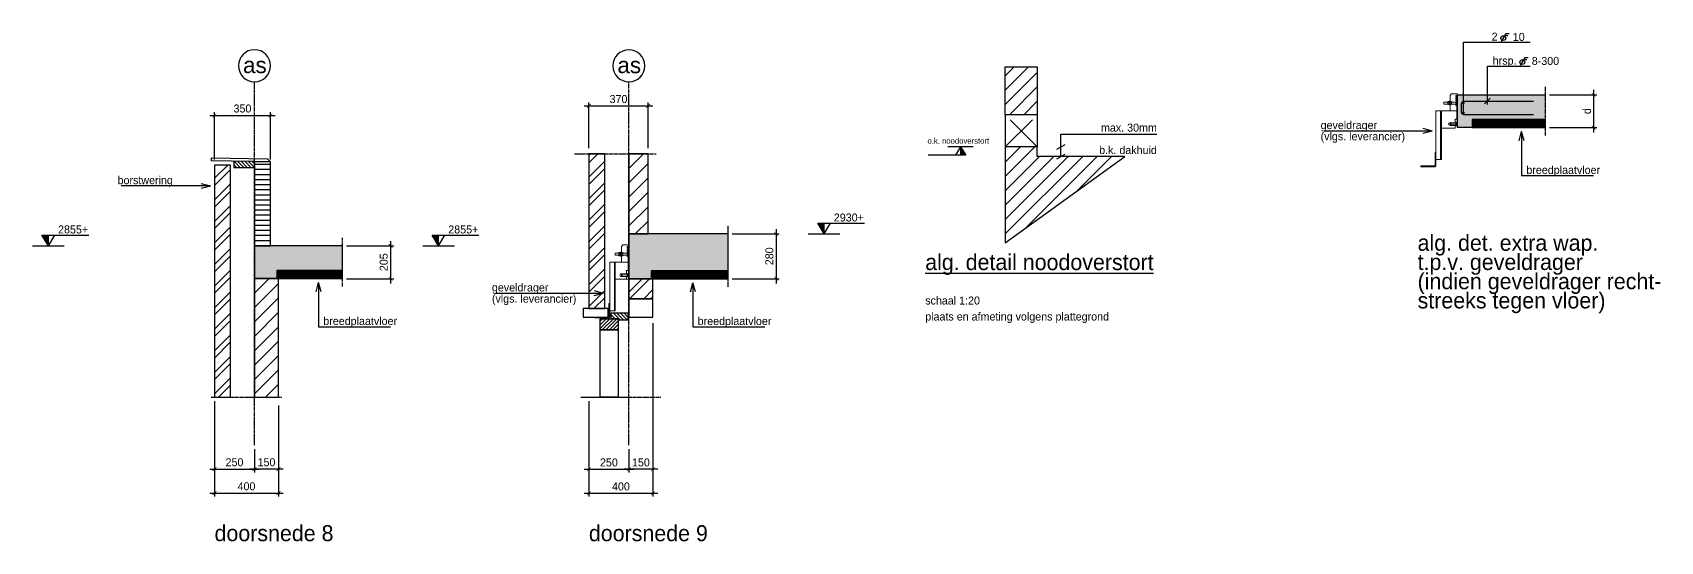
# Model space of a CAD drawing. Header units: millimetres. Extents: x -109306 to 269542, y -22401 to 197206.
# Drawn here: x -39335 to -29162, y 52159 to 55338 of the extents above; entities that cross this region are included whole.
import ezdxf
from ezdxf.enums import TextEntityAlignment as Align

# ---------------------------------------------------------------- set-up
doc = ezdxf.new("R2010")
doc.units = ezdxf.units.MM
doc.linetypes.add('CENTER', pattern=[36, 24, -3, 6, -3])
doc.linetypes.add('DASH', pattern=[15, 12, -3])
for name, color, linetype in [('10', 9, 'DASH'), ('13', 7, 'Continuous'), ('18', 1, 'Continuous'), ('25', 2, 'Continuous'), ('35', 3, 'Continuous'), ('BETON - 13', 7, 'Continuous'), ('BETON - 50', 4, 'Continuous'), ('DIMENSION', 1, 'Continuous'), ('HATCH', 9, 'Continuous'), ('HATCH-beton', 254, 'Continuous'), ('HATCH-details', 9, 'Continuous'), ('PAAL', 3, 'Continuous'), ('SETUP', 7, 'Continuous'), ('STAAL-13', 7, 'Continuous'), ('STAAL-25', 2, 'Continuous'), ('STRAMIEN', 11, 'CENTER'), ('T25', 2, 'Continuous'), ('T50', 4, 'Continuous'), ('WAPENING - 35', 3, 'Continuous'), ('WAPENING - 50', 4, 'Continuous'), ('WAPENING-aanwijs', 1, 'Continuous'), ('WAPENING-tekst', 2, 'Continuous')]:
    doc.layers.add(name, color=color, linetype=linetype)
doc.layers.add('HULPLIJNEN', color=220, linetype='Continuous', plot=False)
doc.styles.get("Standard").update_dxf_attribs({"font": ''})
doc.styles.add('STRAMIEN', font='arial.ttf')
doc.styles.get('Standard').set_extended_font_data('Century Gothic')
doc.dimstyles.new('1-20', dxfattribs={"dimscale": 20, "dimtxt": 2.5, "dimasz": 1.2, "dimexe": 1, "dimexo": 0, "dimgap": 0.8, "dimtad": 1, "dimdec": 0, "dimzin": 12, "dimdsep": 46, "dimtxsty": 'Standard', "dimblk1": 'ARCHTICK', "dimblk2": 'ARCHTICK', "dimsah": 1, "dimcen": 0.09, "dimdle": 1.5, "dimclrd": 256, "dimclre": 254, "dimclrt": 2, "dimadec": 0, "dimazin": 0, "dimtfac": 1, "dimtdec": 0, "dimtix": 1, "dimtofl": 0, "dimtmove": 2, "dimatfit": 3, "dimldrblk": 'ARCHTICK', "dimfxl": 1, "dimtolj": 1, "dimtzin": 0, "dimarcsym": 0})
pattern_1 = [(45, (-235.7203, -58.2177), (-2.245064, 2.245064), [])]
pattern_2 = [(45, (172690, 348494.125), (2, -3e-16), [])]

# ---------------------------------------------------------------- blocks, each defined once
blk = doc.blocks.new('_ARCHTICK')
at = {"color": 0, "linetype": 'ByBlock', "const_width": 0.15}
blk.add_lwpolyline([(-0.5, -0.5), (0.5, 0.5)], dxfattribs=at)
blk = doc.blocks.new('*D396')
at = {"layer": 'Defpoints', "color": 0, "transparency": 16777216}
for p in [(-37373, 54005), (-37373, 53800), (-37098, 53800)]:
    blk.add_point(p, dxfattribs=at)
at = {"layer": 'DIMENSION', "lineweight": -2, "transparency": 16777216}
blk.add_line((-37098, 54035), (-37098, 53770), dxfattribs=at)
at = {"layer": 'DIMENSION', "color": 254, "lineweight": -2, "transparency": 16777216}
for p, q in [((-37373, 54005), (-37078, 54005)), ((-37373, 53800), (-37078, 53800))]:
    blk.add_line(p, q, dxfattribs=at)
at = {"layer": 'DIMENSION', "lineweight": -2, "transparency": 16777216, "xscale": 23.99999999999998, "yscale": 23.99999999999998, "zscale": 23.99999999999998}
for p, rotation in [((-37098, 54005), 90), ((-37098, 53800), 270)]:
    blk.add_blockref('_ARCHTICK', p, dxfattribs=dict(at, rotation=rotation))
at = {"layer": 'DIMENSION', "color": 2, "transparency": 16777216, "insert": (-37140, 53903), "char_height": 50, "attachment_point": 5, "rotation": 90}
blk.add_mtext('\\A1;205', dxfattribs=at)
blk = doc.blocks.new('A$C680E42B6')
at = {"layer": '13'}
for p in [(145, 39), (145, -39)]:
    blk.add_line(p, (0, 0), dxfattribs=at)
blk = doc.blocks.new('A$C0DE41A36')
at = {"layer": 'DIMENSION', "xscale": -0.4, "yscale": 0.4, "zscale": 0.4, "rotation": 180}
blk.add_blockref('A$C680E42B6', (0, 0), dxfattribs=at)
blk = doc.blocks.new('STRAMIEN')
at = {"layer": '25'}
blk.add_circle((0, 6), 6, dxfattribs=at)
at = {"layer": 'T50', "style": 'STRAMIEN'}
blk.add_attdef('TAG01', text='', height=5, dxfattribs=at).set_placement((0, 6), align=Align.MIDDLE_CENTER)
blk = doc.blocks.new('*D397')
at = {"layer": 'Defpoints', "color": 0, "transparency": 16777216}
for p in [(-38198, 53035), (-37798, 53007), (-37798, 52460)]:
    blk.add_point(p, dxfattribs=at)
at = {"layer": 'DIMENSION', "color": 254, "lineweight": -2, "transparency": 16777216}
for p, q in [((-38198, 53035), (-38198, 52440)), ((-37798, 53007), (-37798, 52440))]:
    blk.add_line(p, q, dxfattribs=at)
at = {"layer": 'DIMENSION', "lineweight": -2, "transparency": 16777216}
blk.add_line((-38228, 52460), (-37768, 52460), dxfattribs=at)
at = {"layer": 'DIMENSION', "lineweight": -2, "transparency": 16777216, "xscale": 23.99999999999998, "yscale": 23.99999999999998, "zscale": 23.99999999999998, "rotation": 180}
blk.add_blockref('_ARCHTICK', (-38198, 52460), dxfattribs=at)
at = {"layer": 'DIMENSION', "lineweight": -2, "transparency": 16777216, "xscale": 23.99999999999998, "yscale": 23.99999999999998, "zscale": 23.99999999999998}
blk.add_blockref('_ARCHTICK', (-37798, 52460), dxfattribs=at)
at = {"layer": 'DIMENSION', "color": 2, "transparency": 16777216, "insert": (-37998, 52503), "char_height": 50, "attachment_point": 5}
blk.add_mtext('\\A1;400', dxfattribs=at)
blk = doc.blocks.new('*D398')
at = {"layer": 'Defpoints', "color": 0, "transparency": 16777216}
for p in [(-38198, 53035), (-37948, 52735), (-37948, 52610)]:
    blk.add_point(p, dxfattribs=at)
at = {"layer": 'DIMENSION', "color": 254, "lineweight": -2, "transparency": 16777216}
for p, q in [((-38198, 53035), (-38198, 52590)), ((-37948, 52735), (-37948, 52590))]:
    blk.add_line(p, q, dxfattribs=at)
at = {"layer": 'DIMENSION', "lineweight": -2, "transparency": 16777216}
blk.add_line((-38228, 52610), (-37918, 52610), dxfattribs=at)
at = {"layer": 'DIMENSION', "lineweight": -2, "transparency": 16777216, "xscale": 23.99999999999998, "yscale": 23.99999999999998, "zscale": 23.99999999999998, "rotation": 180}
blk.add_blockref('_ARCHTICK', (-38198, 52610), dxfattribs=at)
at = {"layer": 'DIMENSION', "lineweight": -2, "transparency": 16777216, "xscale": 23.99999999999998, "yscale": 23.99999999999998, "zscale": 23.99999999999998}
blk.add_blockref('_ARCHTICK', (-37948, 52610), dxfattribs=at)
at = {"layer": 'DIMENSION', "color": 2, "transparency": 16777216, "insert": (-38073, 52653), "char_height": 50, "attachment_point": 5}
blk.add_mtext('\\A1;250', dxfattribs=at)
blk = doc.blocks.new('*D399')
at = {"layer": 'Defpoints', "color": 0, "transparency": 16777216}
for p in [(-37798, 53007), (-37948, 52735), (-37948, 52610)]:
    blk.add_point(p, dxfattribs=at)
at = {"layer": 'DIMENSION', "color": 254, "lineweight": -2, "transparency": 16777216}
for p, q in [((-37798, 53007), (-37798, 52590)), ((-37948, 52735), (-37948, 52590))]:
    blk.add_line(p, q, dxfattribs=at)
at = {"layer": 'DIMENSION', "lineweight": -2, "transparency": 16777216}
blk.add_line((-37768, 52610), (-37978, 52610), dxfattribs=at)
at = {"layer": 'DIMENSION', "lineweight": -2, "transparency": 16777216, "xscale": 23.99999999999998, "yscale": 23.99999999999998, "zscale": 23.99999999999998, "rotation": 180}
blk.add_blockref('_ARCHTICK', (-37948, 52610), dxfattribs=at)
at = {"layer": 'DIMENSION', "lineweight": -2, "transparency": 16777216, "xscale": 23.99999999999998, "yscale": 23.99999999999998, "zscale": 23.99999999999998}
blk.add_blockref('_ARCHTICK', (-37798, 52610), dxfattribs=at)
at = {"layer": 'DIMENSION', "color": 2, "transparency": 16777216, "insert": (-37873, 52653), "char_height": 50, "attachment_point": 5}
blk.add_mtext('\\A1;150', dxfattribs=at)
blk = doc.blocks.new('*D400')
at = {"layer": 'Defpoints', "color": 0, "transparency": 16777216}
for p in [(-37848, 54820), (-38198, 54545), (-37848, 54545)]:
    blk.add_point(p, dxfattribs=at)
at = {"layer": 'DIMENSION', "color": 254, "lineweight": -2, "transparency": 16777216}
for p, q in [((-38198, 54545), (-38198, 54840)), ((-37848, 54545), (-37848, 54840))]:
    blk.add_line(p, q, dxfattribs=at)
at = {"layer": 'DIMENSION', "lineweight": -2, "transparency": 16777216}
blk.add_line((-38228, 54820), (-37818, 54820), dxfattribs=at)
at = {"layer": 'DIMENSION', "lineweight": -2, "transparency": 16777216, "xscale": 23.99999999999998, "yscale": 23.99999999999998, "zscale": 23.99999999999998, "rotation": 180}
blk.add_blockref('_ARCHTICK', (-38198, 54820), dxfattribs=at)
at = {"layer": 'DIMENSION', "lineweight": -2, "transparency": 16777216, "xscale": 23.99999999999998, "yscale": 23.99999999999998, "zscale": 23.99999999999998}
blk.add_blockref('_ARCHTICK', (-37848, 54820), dxfattribs=at)
at = {"layer": 'DIMENSION', "color": 2, "transparency": 16777216, "insert": (-38023, 54863), "char_height": 50, "attachment_point": 5}
blk.add_mtext('\\A1;350', dxfattribs=at)
blk = doc.blocks.new('hoogte')
at = {"layer": 'DIMENSION'}
blk.add_hatch(color=256, dxfattribs=at).paths.add_polyline_path([(1.81, 2.63), (0.21, 2.63), (0.21, 0)])
for p, q in [((1.81, 2.63), (-9.88, 2.63)), ((4.16, 0), (-3.74, 0)), ((0.21, 0), (-1.39, 2.63)), ((0.21, 0), (1.81, 2.63)), ((0.21, 0), (0.21, 2.63))]:
    blk.add_line(p, q, dxfattribs=at)
at = {"layer": 'DIMENSION', "color": 2}
blk.add_attdef('HOOGTE', (-9.82, 3.09), '', height=2, dxfattribs=at)
at = {"layer": 'DIMENSION', "color": 1}
blk.add_attdef('POSITIE', (-9.92, -2.78), '', height=1.8, dxfattribs=at)
blk = doc.blocks.new('alg. detail noodoverstort')
at = {"layer": 'HATCH-details'}
h = blk.add_hatch(dxfattribs=at)
h.set_pattern_fill('ANSI31', color=256)
h.set_pattern_definition(pattern_1)
h.paths.add_polyline_path([(35, 63.47), (25, 63.47), (25, 48.47), (35, 48.47)])
h = blk.add_hatch(dxfattribs=at)
h.set_pattern_fill('ANSI31', color=256)
h.set_pattern_definition(pattern_1)
h.paths.add_polyline_path([(62.38, 35.47), (35, 35.47), (35, 38.47), (25, 38.47), (25, 8.47)])
at = {"layer": '10'}
for points in [[(25, 48.47), (25, 38.47)], [(35, 38.47), (25, 48.47)], [(25, 38.47), (35, 48.47)], [(35, 48.47), (35, 38.47)]]:
    blk.add_lwpolyline(points, dxfattribs=at)
at = {"layer": '13'}
for points in [[(42.38, 35.47), (42.38, 42.47), (72.38, 42.47)], [(41.08, 37.72), (43.68, 39.22)], [(41.08, 34.72), (43.68, 36.22)]]:
    blk.add_lwpolyline(points, dxfattribs=at)
at = {"layer": '35'}
for points in [[(35, 63.47), (35, 48.47), (25, 48.47), (25, 63.47)], [(62.38, 35.47), (35, 35.47), (35, 38.47), (25, 38.47), (25, 8.47)]]:
    blk.add_lwpolyline(points, dxfattribs=at)
at = {"layer": 'HULPLIJNEN'}
for points in [[(25, 63.47), (35, 63.47)], [(25, 8.47), (62.38, 35.47)]]:
    blk.add_lwpolyline(points, dxfattribs=at)
ref = blk.add_blockref('hoogte', (10.84, 38.47), dxfattribs=dict(xscale=-1, rotation=180))
ref.add_attrib('POSITIE', 'o.k. noodoverstort', (0.7, 39.44), dxfattribs={"layer": 'DIMENSION', "color": 1, "height": 1.8})
at = {"layer": 'SETUP', "color": 2}
for s, p in [('max. 30mm', (72.38, 42.47)), ('b.k. dakhuid', (72.38, 35.47))]:
    blk.add_text(s, height=2.5, dxfattribs=at).set_placement(p, align=Align.BOTTOM_RIGHT)
at = {"layer": 'SETUP', "color": 4}
blk.add_text('%%Ualg. detail noodoverstort', height=5, dxfattribs=at).set_placement((0, -1.53), align=Align.BOTTOM_LEFT)
at = {"layer": 'SETUP', "color": 2}
blk.add_text('plaats en afmeting volgens plattegrond', height=2.5, dxfattribs=at).set_placement((0, -16.53), align=Align.BOTTOM_LEFT)
at = {"layer": 'T25'}
blk.add_text('schaal 1:20', height=2.5, dxfattribs=at).set_placement((0, -11.53), align=Align.BOTTOM_LEFT)
blk = doc.blocks.new('A$C5E59253B')
at = {"layer": '13', "linetype": 'Continuous', "lineweight": 9}
h = blk.add_hatch(dxfattribs=at)
h.set_pattern_fill('WAA - STAAL', style=0, pattern_type=2)
h.set_pattern_definition(pattern_2)
edge = h.paths.add_edge_path()
edge.add_arc((1, 4), 4, 270, 360)
edge.add_line((5, 4), (5, 84))
edge.add_line((5, 84), (10, 84))
edge.add_line((10, 84), (10, 3))
edge.add_arc((2, 3), 8, 270, 360, ccw=False)
edge.add_line((2, -5), (-85, -5))
edge.add_line((-85, -5), (-85, 0))
edge.add_line((-85, 0), (1, 0))
at = {"layer": '13', "lineweight": 13}
for p, q in [((98, 344), (98, 442)), ((98, 442), (102, 442)), ((102, 442), (102, 451)), ((102, 451), (145, 451)), ((141, 441), (134, 441)), ((134, 441), (134, 434)), ((134, 434), (141, 434)), ((141, 427), (134, 427)), ((134, 427), (134, 420)), ((134, 420), (141, 420)), ((134, 413), (134, 406)), ((141, 413), (134, 413)), ((134, 413), (139, 413)), ((134, 413), (134, 409)), ((134, 409), (139, 409)), ((145, 442), (141, 442)), ((141, 442), (141, 441)), ((141, 434), (141, 427)), ((141, 420), (141, 413)), ((141, 407), (141, 356)), ((145, 451), (145, 442)), ((145, 407), (145, 356)), ((45, 344), (10, 344)), ((10, 40), (10, 344)), ((39, 40), (39, 344)), ((141, 344), (45, 344)), ((45, 40), (45, 344)), ((59, 399), (145, 399)), ((59, 399), (59, 387)), ((59, 387), (145, 387)), ((85, 403), (83, 401)), ((83, 385), (83, 401)), ((83, 401), (85, 398)), ((85, 398), (83, 393)), ((85, 388), (83, 393)), ((83, 385), (85, 388)), ((85, 383), (83, 385)), ((85, 403), (92, 403)), ((85, 398), (92, 398)), ((85, 388), (92, 388)), ((85, 383), (92, 383)), ((92, 403), (93, 401)), ((93, 401), (92, 398)), ((92, 398), (93, 393)), ((92, 388), (93, 393)), ((93, 385), (92, 388)), ((92, 383), (93, 385)), ((93, 381), (93, 405)), ((93, 405), (96, 405)), ((93, 381), (96, 381)), ((96, 380), (96, 406)), ((96, 406), (98, 406)), ((96, 380), (98, 380)), ((98, 406), (98, 380)), ((98, 403), (107, 403)), ((98, 383), (107, 383)), ((107, 383), (107, 403)), ((134, 406), (141, 406)), ((141, 399), (134, 399)), ((134, 399), (134, 392)), ((134, 392), (141, 392)), ((141, 385), (134, 385)), ((134, 385), (134, 378)), ((134, 378), (141, 378)), ((141, 406), (141, 399)), ((141, 392), (141, 385)), ((141, 292), (141, 357)), ((141, 356), (145, 356)), ((129, 237), (45, 237)), ((134, 270), (99, 270)), ((99, 253), (99, 270)), ((134, 268), (99, 268)), ((134, 255), (99, 255)), ((134, 253), (99, 253)), ((104, 268), (103, 267)), ((104, 268), (103, 267)), ((103, 257), (103, 267)), ((104, 256), (103, 257)), ((104, 268), (135, 268)), ((104, 256), (135, 256)), ((129, 270), (129, 289)), ((129, 237), (129, 253)), ((141, 292), (131, 292)), ((134, 253), (134, 270)), ((135, 268), (138, 268)), ((135, 256), (138, 256)), ((138, 254), (138, 270)), ((139, 272), (144, 272)), ((139, 267), (144, 267)), ((139, 257), (144, 257)), ((139, 251), (144, 251)), ((145, 254), (145, 270)), ((10, 40), (45, 40))]:
    blk.add_line(p, q, dxfattribs=at)
at = {"layer": '13', "lineweight": 13, "flags": 128}
blk.add_lwpolyline([(1, 0, 0.414214), (5, 4), (5, 84), (10, 84), (10, 3, -0.414214), (2, -5), (-85, -5), (-85, 0)], format="xyb", close=True, dxfattribs=at)
at = {"layer": '13', "lineweight": 13}
for centre, radius, start, end in [((139, 407), 6, 0, 90), ((139, 407), 2, 0, 90), ((97, 262), 8.61, 80.7291, 279.2709), ((131, 289), 2.5, 90, 180), ((141, 270), 3.11, 122.9868, 237.0132), ((148, 262), 10.3, 149.6151, 210.3849), ((141, 254), 3.11, 122.9868, 237.0132), ((142, 270), 3.11, 302.9868, 57.0132), ((135, 262), 10.3, 329.6151, 30.3849), ((142, 254), 3.11, 302.9868, 57.0132)]:
    blk.add_arc(centre, radius, start, end, dxfattribs=at)
blk = doc.blocks.new('*D404')
at = {"layer": 'Defpoints', "color": 0, "transparency": 16777216}
for p in [(-22130, 105002), (-22130, 104797), (-21855, 104797)]:
    blk.add_point(p, dxfattribs=at)
at = {"layer": 'DIMENSION', "color": 254, "lineweight": -2, "transparency": 16777216}
for p, q in [((-22130, 105002), (-21835, 105002)), ((-22130, 104797), (-21835, 104797))]:
    blk.add_line(p, q, dxfattribs=at)
at = {"layer": 'DIMENSION', "lineweight": -2, "transparency": 16777216}
blk.add_line((-21855, 105032), (-21855, 104767), dxfattribs=at)
at = {"layer": 'DIMENSION', "lineweight": -2, "transparency": 16777216, "xscale": 23.99999999999998, "yscale": 23.99999999999998, "zscale": 23.99999999999998}
for p, rotation in [((-21855, 105002), 90), ((-21855, 104797), 270)]:
    blk.add_blockref('_ARCHTICK', p, dxfattribs=dict(at, rotation=rotation))
at = {"layer": 'DIMENSION', "color": 2, "transparency": 16777216, "insert": (-21897, 104900), "char_height": 50, "attachment_point": 5, "rotation": 90}
blk.add_mtext('\\A1;d', dxfattribs=at)
blk = doc.blocks.new('A$C6607589A')
at = {"layer": 'WAPENING - 50'}
h = blk.add_hatch(color=256, dxfattribs=at)
h.dxf.hatch_style = 1
edge = h.paths.add_edge_path()
edge.add_arc((0, 0), 4, 0, 360)
blk.add_circle((0, 0), 4, dxfattribs=at)
blk = doc.blocks.new('waptekst')
for p, q in [((-0.59, -1.02), (0.86, 1.48)), ((0.45, 0.78), (1.45, 0.78)), ((0.86, 1.48), (1.86, 1.48))]:
    blk.add_line(p, q)
blk.add_circle((0, 0), 0.75)
blk.add_attdef('AANTAL', text='', height=2).set_placement((-1.81, -0.79), align=Align.RIGHT)
blk.add_attdef('DIAM', (2.95, -0.88), '', height=2)
blk = doc.blocks.new('*D407')
at = {"layer": 'Defpoints', "color": 0, "transparency": 16777216}
for p in [(-35488, 54880), (-35858, 54615), (-35488, 54615)]:
    blk.add_point(p, dxfattribs=at)
at = {"layer": 'DIMENSION', "lineweight": -2, "transparency": 16777216}
blk.add_line((-35888, 54880), (-35458, 54880), dxfattribs=at)
at = {"layer": 'DIMENSION', "color": 254, "lineweight": -2, "transparency": 16777216}
for p, q in [((-35858, 54615), (-35858, 54900)), ((-35488, 54615), (-35488, 54900))]:
    blk.add_line(p, q, dxfattribs=at)
at = {"layer": 'DIMENSION', "lineweight": -2, "transparency": 16777216, "xscale": 23.99999999999998, "yscale": 23.99999999999998, "zscale": 23.99999999999998, "rotation": 180}
blk.add_blockref('_ARCHTICK', (-35858, 54880), dxfattribs=at)
at = {"layer": 'DIMENSION', "lineweight": -2, "transparency": 16777216, "xscale": 23.99999999999998, "yscale": 23.99999999999998, "zscale": 23.99999999999998}
blk.add_blockref('_ARCHTICK', (-35488, 54880), dxfattribs=at)
at = {"layer": 'DIMENSION', "color": 2, "transparency": 16777216, "insert": (-35673, 54922), "char_height": 50, "attachment_point": 5}
blk.add_mtext('\\A1;370', dxfattribs=at)
blk = doc.blocks.new('*D408')
at = {"layer": 'Defpoints', "color": 0, "transparency": 16777216}
for p in [(-35458, 53522), (-35858, 53035), (-35458, 52460)]:
    blk.add_point(p, dxfattribs=at)
at = {"layer": 'DIMENSION', "color": 254, "lineweight": -2, "transparency": 16777216}
for p, q in [((-35458, 53522), (-35458, 52440)), ((-35858, 53035), (-35858, 52440))]:
    blk.add_line(p, q, dxfattribs=at)
at = {"layer": 'DIMENSION', "lineweight": -2, "transparency": 16777216}
blk.add_line((-35888, 52460), (-35428, 52460), dxfattribs=at)
at = {"layer": 'DIMENSION', "lineweight": -2, "transparency": 16777216, "xscale": 23.99999999999998, "yscale": 23.99999999999998, "zscale": 23.99999999999998, "rotation": 180}
blk.add_blockref('_ARCHTICK', (-35858, 52460), dxfattribs=at)
at = {"layer": 'DIMENSION', "lineweight": -2, "transparency": 16777216, "xscale": 23.99999999999998, "yscale": 23.99999999999998, "zscale": 23.99999999999998}
blk.add_blockref('_ARCHTICK', (-35458, 52460), dxfattribs=at)
at = {"layer": 'DIMENSION', "color": 2, "transparency": 16777216, "insert": (-35658, 52502), "char_height": 50, "attachment_point": 5}
blk.add_mtext('\\A1;400', dxfattribs=at)
blk = doc.blocks.new('*D409')
at = {"layer": 'Defpoints', "color": 0, "transparency": 16777216}
for p in [(-35858, 53035), (-35608, 52735), (-35608, 52610)]:
    blk.add_point(p, dxfattribs=at)
at = {"layer": 'DIMENSION', "color": 254, "lineweight": -2, "transparency": 16777216}
for p, q in [((-35858, 53035), (-35858, 52590)), ((-35608, 52735), (-35608, 52590))]:
    blk.add_line(p, q, dxfattribs=at)
at = {"layer": 'DIMENSION', "lineweight": -2, "transparency": 16777216}
blk.add_line((-35888, 52610), (-35578, 52610), dxfattribs=at)
at = {"layer": 'DIMENSION', "lineweight": -2, "transparency": 16777216, "xscale": 23.99999999999998, "yscale": 23.99999999999998, "zscale": 23.99999999999998, "rotation": 180}
blk.add_blockref('_ARCHTICK', (-35858, 52610), dxfattribs=at)
at = {"layer": 'DIMENSION', "lineweight": -2, "transparency": 16777216, "xscale": 23.99999999999998, "yscale": 23.99999999999998, "zscale": 23.99999999999998}
blk.add_blockref('_ARCHTICK', (-35608, 52610), dxfattribs=at)
at = {"layer": 'DIMENSION', "color": 2, "transparency": 16777216, "insert": (-35733, 52652), "char_height": 50, "attachment_point": 5}
blk.add_mtext('\\A1;250', dxfattribs=at)
blk = doc.blocks.new('*D410')
at = {"layer": 'Defpoints', "color": 0, "transparency": 16777216}
for p in [(-35458, 53522), (-35608, 52735), (-35608, 52610)]:
    blk.add_point(p, dxfattribs=at)
at = {"layer": 'DIMENSION', "color": 254, "lineweight": -2, "transparency": 16777216}
for p, q in [((-35458, 53522), (-35458, 52590)), ((-35608, 52735), (-35608, 52590))]:
    blk.add_line(p, q, dxfattribs=at)
at = {"layer": 'DIMENSION', "lineweight": -2, "transparency": 16777216}
blk.add_line((-35428, 52610), (-35638, 52610), dxfattribs=at)
at = {"layer": 'DIMENSION', "lineweight": -2, "transparency": 16777216, "xscale": 23.99999999999998, "yscale": 23.99999999999998, "zscale": 23.99999999999998, "rotation": 180}
blk.add_blockref('_ARCHTICK', (-35608, 52610), dxfattribs=at)
at = {"layer": 'DIMENSION', "lineweight": -2, "transparency": 16777216, "xscale": 23.99999999999998, "yscale": 23.99999999999998, "zscale": 23.99999999999998}
blk.add_blockref('_ARCHTICK', (-35458, 52610), dxfattribs=at)
at = {"layer": 'DIMENSION', "color": 2, "transparency": 16777216, "insert": (-35533, 52652), "char_height": 50, "attachment_point": 5}
blk.add_mtext('\\A1;150', dxfattribs=at)
blk = doc.blocks.new('A$C1E911CC5')
at = {"layer": '13', "linetype": 'Continuous', "lineweight": 9}
h = blk.add_hatch(dxfattribs=at)
h.set_pattern_fill('WAA - STAAL', style=0, pattern_type=2)
h.set_pattern_definition(pattern_2)
edge = h.paths.add_edge_path()
edge.add_arc((1, 4), 4, 270, 360)
edge.add_line((5, 4), (5, 84))
edge.add_line((5, 84), (10, 84))
edge.add_line((10, 84), (10, 3))
edge.add_arc((2, 3), 8, 270, 360, ccw=False)
edge.add_line((2, -5), (-85, -5))
edge.add_line((-85, -5), (-85, 0))
edge.add_line((-85, 0), (1, 0))
at = {"layer": '13', "lineweight": 13}
for p, q in [((83, 344), (83, 442)), ((83, 442), (87, 442)), ((87, 442), (87, 451)), ((87, 451), (130, 451)), ((126, 441), (119, 441)), ((119, 441), (119, 434)), ((119, 434), (126, 434)), ((126, 427), (119, 427)), ((119, 427), (119, 420)), ((119, 420), (126, 420)), ((119, 413), (119, 406)), ((126, 413), (119, 413)), ((119, 413), (124, 413)), ((119, 413), (119, 409)), ((119, 409), (124, 409)), ((130, 442), (126, 442)), ((126, 442), (126, 441)), ((126, 434), (126, 427)), ((126, 420), (126, 413)), ((126, 407), (126, 356)), ((130, 451), (130, 442)), ((130, 407), (130, 356)), ((45, 344), (10, 344)), ((10, 40), (10, 344)), ((39, 40), (39, 344)), ((44, 399), (130, 399)), ((44, 399), (44, 387)), ((44, 387), (130, 387)), ((126, 344), (45, 344)), ((45, 40), (45, 344)), ((70, 403), (68, 401)), ((68, 385), (68, 401)), ((68, 401), (70, 398)), ((70, 398), (68, 393)), ((70, 388), (68, 393)), ((68, 385), (70, 388)), ((70, 383), (68, 385)), ((70, 403), (77, 403)), ((70, 398), (77, 398)), ((70, 388), (77, 388)), ((70, 383), (77, 383)), ((77, 403), (78, 401)), ((78, 401), (77, 398)), ((77, 398), (78, 393)), ((77, 388), (78, 393)), ((78, 385), (77, 388)), ((77, 383), (78, 385)), ((78, 381), (78, 405)), ((78, 405), (81, 405)), ((78, 381), (81, 381)), ((81, 380), (81, 406)), ((81, 406), (83, 406)), ((81, 380), (83, 380)), ((83, 406), (83, 380)), ((83, 403), (92, 403)), ((83, 383), (92, 383)), ((92, 383), (92, 403)), ((119, 406), (126, 406)), ((126, 399), (119, 399)), ((119, 399), (119, 392)), ((119, 392), (126, 392)), ((126, 385), (119, 385)), ((119, 385), (119, 378)), ((119, 378), (126, 378)), ((126, 406), (126, 399)), ((126, 392), (126, 385)), ((126, 292), (126, 357)), ((126, 356), (130, 356)), ((129, 237), (45, 237)), ((119, 270), (84, 270)), ((84, 253), (84, 270)), ((119, 268), (84, 268)), ((119, 255), (84, 255)), ((119, 253), (84, 253)), ((89, 268), (88, 267)), ((89, 268), (88, 267)), ((88, 257), (88, 267)), ((89, 256), (88, 257)), ((89, 268), (120, 268)), ((89, 256), (120, 256)), ((114, 270), (114, 289)), ((114, 237), (114, 253)), ((126, 292), (116, 292)), ((119, 253), (119, 270)), ((120, 268), (123, 268)), ((120, 256), (123, 256)), ((123, 254), (123, 270)), ((124, 272), (129, 272)), ((124, 267), (129, 267)), ((124, 257), (129, 257)), ((124, 251), (129, 251)), ((130, 254), (130, 270)), ((10, 40), (45, 40))]:
    blk.add_line(p, q, dxfattribs=at)
at = {"layer": '13', "lineweight": 13, "flags": 128}
blk.add_lwpolyline([(1, 0, 0.414214), (5, 4), (5, 84), (10, 84), (10, 3, -0.414214), (2, -5), (-85, -5), (-85, 0)], format="xyb", close=True, dxfattribs=at)
at = {"layer": '13', "lineweight": 13}
for centre, radius, start, end in [((124, 407), 6, 0, 90), ((124, 407), 2, 0, 90), ((82, 262), 8.61, 80.7291, 279.2709), ((116, 289), 2.5, 90, 180), ((126, 270), 3.11, 122.9868, 237.0132), ((133, 262), 10.3, 149.6151, 210.3849), ((126, 254), 3.11, 122.9868, 237.0132), ((127, 270), 3.11, 302.9868, 57.0132), ((120, 262), 10.3, 329.6151, 30.3849), ((127, 254), 3.11, 302.9868, 57.0132)]:
    blk.add_arc(centre, radius, start, end, dxfattribs=at)
blk = doc.blocks.new('*D411')
at = {"layer": 'Defpoints', "color": 0, "transparency": 16777216}
for p in [(-34963, 54080), (-34963, 53800), (-34688, 53800)]:
    blk.add_point(p, dxfattribs=at)
at = {"layer": 'DIMENSION', "color": 254, "lineweight": -2, "transparency": 16777216}
for p, q in [((-34963, 54080), (-34668, 54080)), ((-34963, 53800), (-34668, 53800))]:
    blk.add_line(p, q, dxfattribs=at)
at = {"layer": 'DIMENSION', "lineweight": -2, "transparency": 16777216}
blk.add_line((-34688, 54110), (-34688, 53770), dxfattribs=at)
at = {"layer": 'DIMENSION', "lineweight": -2, "transparency": 16777216, "xscale": 23.99999999999998, "yscale": 23.99999999999998, "zscale": 23.99999999999998}
for p, rotation in [((-34688, 54080), 90), ((-34688, 53800), 270)]:
    blk.add_blockref('_ARCHTICK', p, dxfattribs=dict(at, rotation=rotation))
at = {"layer": 'DIMENSION', "color": 2, "transparency": 16777216, "insert": (-34730, 53940), "char_height": 50, "attachment_point": 5, "rotation": 90}
blk.add_mtext('\\A1;280', dxfattribs=at)
blk = doc.blocks.new('A$C442850BF')
at = {"layer": 'HATCH'}
h = blk.add_hatch(dxfattribs=at)
h.set_pattern_fill('ANSI32', color=256, scale=10, style=0)
h.set_pattern_definition([(45, (84251.69, -58787.85), (-67.35192, 67.35192), []), (45, (84296.59, -58787.85), (-67.35192, 67.35192), [])])
h.paths.add_polyline_path([(0, -125), (150, -125), (150, 0), (0, 0)])
at = {"layer": '18'}
blk.add_lwpolyline([(0, -125), (150, -125), (150, 0), (0, 0)], close=True, dxfattribs=at)
at = {"layer": 'BETON - 13'}
blk.add_lwpolyline([(0, -240), (150, -240), (150, -125), (0, -125)], close=True, dxfattribs=at)
blk = doc.blocks.new('A$C6F55287B')
at = {"layer": 'HATCH-beton'}
h = blk.add_hatch(color=256, dxfattribs=at)
h.dxf.hatch_style = 1
h.paths.add_polyline_path([(250.1, 1129.8), (800, 1129.8), (800, 1334.8), (250.1, 1334.8)])
h = blk.add_hatch(dxfattribs=at)
h.set_pattern_fill('_USER', color=256, scale=5, style=0, pattern_type=0)
h.set_pattern_definition([(0, (83371.098, -9004.4037), (0, 5), [])])
h.paths.add_polyline_path([(340.1, 1129.8), (800, 1129.8), (800, 1179.8), (340.1, 1179.8)])
at = {"layer": '13'}
for p, q in [((-583.9, 1110), (90.1, 1110)), ((650, 1104.8), (650, 829.8)), ((650, 829.8), (1100, 829.8))]:
    blk.add_line(p, q, dxfattribs=at)
at = {"layer": 'BETON - 13'}
blk.add_lwpolyline([(340.1, 1129.8), (800, 1129.8), (800, 1179.8), (340.1, 1179.8)], close=True, dxfattribs=at)
at = {"layer": 'BETON - 50'}
blk.add_lwpolyline([(800, 1129.8), (250.1, 1129.8), (250, 1334.8), (800, 1334.8)], dxfattribs=at)
at = {"layer": 'STRAMIEN'}
blk.add_lwpolyline([(800, 1079.8), (800, 1384.8)], dxfattribs=at)
at = {"layer": 'WAPENING - 35'}
blk.add_lwpolyline([(725.1, 1209.8), (291.1, 1209.8, -0.4142136), (275.1, 1225.8), (275.1, 1278.8, -0.4142136), (291.1, 1294.8), (725.1, 1294.8)], format="xyb", dxfattribs=at)
at = {"layer": 'WAPENING-aanwijs'}
blk.add_line((453.8, 1312.5), (418.4, 1277.1), dxfattribs=at)
for points in [[(286.1, 1663.4), (703.2, 1663.4)], [(286.1, 1220.8), (286.1, 1663.4)], [(436.1, 1513.4), (703.2, 1513.4)], [(436.1, 1274.8), (436.1, 1513.4)]]:
    blk.add_lwpolyline(points, dxfattribs=at)
at = {"layer": '13'}
blk.add_blockref('A$C5E59253B', (105, 890), dxfattribs=at)
at = {"layer": 'STAAL-25', "xscale": -1}
for p, rotation in [((90.1, 1110), 1.79416435309e-05), ((650, 1104.8), 90.00001794164368)]:
    blk.add_blockref('A$C0DE41A36', p, dxfattribs=dict(at, rotation=rotation))
at = {"layer": 'WAPENING - 50', "xscale": 1.25, "yscale": 1.25, "zscale": 1.25}
for p in [(286.1, 1283.7), (286.1, 1220.8)]:
    blk.add_blockref('A$C6607589A', p, dxfattribs=at)
at = {"layer": 'WAPENING-tekst'}
ref = blk.add_blockref('waptekst', (535.9, 1688.8), dxfattribs=dict(at, xscale=20, yscale=20, zscale=20))
ref.add_attrib('AANTAL', '2', dxfattribs={"layer": '0', "height": 50}).set_placement((499.7, 1672.9), align=Align.RIGHT)
ref.add_attrib('DIAM', '10', (595, 1671.1), dxfattribs={"layer": '0', "height": 50})
ref = blk.add_blockref('waptekst', (654.5, 1538.8), dxfattribs=dict(at, xscale=20, yscale=20, zscale=20))
ref.add_attrib('AANTAL', 'hrsp.', dxfattribs={"layer": '0', "height": 50}).set_placement((618.3, 1522.9), align=Align.RIGHT)
ref.add_attrib('DIAM', '8-300', (713.6, 1521.1), dxfattribs={"layer": '0', "height": 50})
at = {"layer": 'T25'}
for s, p in [('geveldrager', (-606, 1120.3)), ('(vlgs. leverancier)', (-606, 1050.3)), ('breedplaatvloer', (679.8, 840.1))]:
    blk.add_text(s, height=50, dxfattribs=at).set_placement(p)
at = {"layer": 'T50'}
for s, p in [('alg. det. extra wap.', (0, 360)), ('t.p.v. geveldrager', (0, 240)), ('(indien geveldrager recht-', (0, 120)), ('streeks tegen vloer)', (0, 0))]:
    blk.add_text(s, height=100, dxfattribs=at).set_placement(p)
at = {"layer": 'DIMENSION'}
dim = blk.add_linear_dim(base=(1100, 1129.8), p1=(825, 1334.8), p2=(825, 1129.8), angle=90, text='d', dimstyle='1-20', dxfattribs=at)
dim.commit()
dim.dimension.update_dxf_attribs({"geometry": '*D404', "text_midpoint": (1057.9, 1232.3), "insert": (22955.2, -103667.5)})
blk = doc.blocks.new('A$C2257107D')
at = {"layer": 'PAAL'}
blk.add_blockref('A$C6F55287B', (5080, 554), dxfattribs=at)
at = {"layer": 'STAAL-13', "xscale": 20, "yscale": 20, "zscale": 20}
blk.add_blockref('alg. detail noodoverstort', (2003, 794), dxfattribs=at)

msp = doc.modelspace()

# ---------------------------------------------------------------- hatches: boundary and pattern name
at = {"layer": 'HATCH'}
h = msp.add_hatch(dxfattribs=at)
h.set_pattern_fill('ANSI31', color=256, scale=5, angle=90)
h.set_pattern_definition([(135, (20592.52, 400.203), (-11.22532, -11.22532), [])])
h.paths.add_polyline_path([(-37947.6, 54531.3), (-38077.6, 54533.3), (-38077.6, 54495.3), (-37947.6, 54495.3)])
h = msp.add_hatch(dxfattribs=at)
h.set_pattern_fill('ANSI32', color=256, scale=10, style=0)
h.set_pattern_definition([(45, (56165.89, -149755.35), (-67.35192, 67.35192), []), (45, (56210.79, -149755.35), (-67.35192, 67.35192), [])])
h.paths.add_polyline_path([(-35858.2, 53613.1), (-35758.2, 53613.1), (-35758.2, 54580.1), (-35858.2, 54580.1)])
h = msp.add_hatch(dxfattribs=at)
h.set_pattern_fill('ANSI31', color=256, scale=20)
h.set_pattern_definition([(45, (53500.82, -7270.315), (-44.90128, 44.90128), [])])
h.paths.add_polyline_path([(-35608.1, 54080.1), (-35488.2, 54080.1), (-35488.1, 54580.1), (-35608.1, 54580.1)])
h = msp.add_hatch(dxfattribs=at)
h.set_pattern_fill('ANSI32', color=256, scale=10, style=0)
h.set_pattern_definition([(45, (53826.43, -150705.46), (-67.35192, 67.35192), []), (45, (53871.33, -150705.46), (-67.35192, 67.35192), [])])
h.paths.add_polyline_path([(-38197.7, 53060.3), (-38097.7, 53060.3), (-38097.6, 54510.1), (-38197.6, 54510.1)])
h = msp.add_hatch(dxfattribs=at)
h.set_pattern_fill('ANSI31', color=256, scale=20)
h.set_pattern_definition([(45, (51161.35, -8050.04), (-44.90128, 44.90128), [])])
h.paths.add_polyline_path([(-37947.6, 53060.3), (-37797.6, 53060.3), (-37797.6, 53800.3), (-37947.6, 53800.3)])
h = msp.add_hatch(dxfattribs=at)
h.set_pattern_fill('ANSI31', color=256, scale=5)
h.set_pattern_definition([(45, (28892.092, -9776.317), (-11.2253202, 11.2253202), [])])
h.paths.add_polyline_path([(-35788.2, 53550.1), (-35674.2, 53550.1), (-35674.2, 53480.1), (-35788.2, 53480.1)])
h = msp.add_hatch(dxfattribs=at)
h.set_pattern_fill('ANSI31', color=256, scale=5, angle=90)
h.set_pattern_definition([(135, (60665.936, -7270.315), (-11.2253202, -11.2253202), [])])
h.paths.add_polyline_path([(-35614.2, 53540.1), (-35674.2, 53540.1), (-35674.2, 53550.1), (-35718.2, 53550.1), (-35718.2, 53586.1), (-35614.2, 53586.1)])
at = {"layer": 'HATCH-beton'}
h = msp.add_hatch(dxfattribs=at)
h.set_pattern_fill('ANSI31', color=256, scale=10, angle=135)
h.set_pattern_definition([(180, (58326.467, -7270.107), (-5e-15, -31.75), [])])
h.paths.add_polyline_path([(-37847.6, 54529.8), (-37947.6, 54529.8), (-37947.6, 54005.3), (-37847.7, 54005.3)])
h = msp.add_hatch(color=256, dxfattribs=at)
h.dxf.hatch_style = 1
h.paths.add_polyline_path([(-35608.1, 53800.1), (-34988.2, 53800.1), (-34988.2, 54080.1), (-35608.1, 54080.1)])
h = msp.add_hatch(color=256, dxfattribs=at)
h.dxf.hatch_style = 1
h.paths.add_polyline_path([(-37947.6, 53800.3), (-37397.7, 53800.3), (-37397.7, 54005.3), (-37947.6, 54005.3)])
h = msp.add_hatch(dxfattribs=at)
h.set_pattern_fill('_USER', color=256, scale=5, style=0, pattern_type=0)
h.set_pattern_definition([(0, (45193.362, 43666.135), (0, 5), [])])
h.paths.add_polyline_path([(-37807.6, 53800.3), (-37397.7, 53800.3), (-37397.7, 53850.3), (-37807.6, 53850.3)])
h = msp.add_hatch(dxfattribs=at)
h.set_pattern_fill('_USER', color=256, scale=5, style=0, pattern_type=0)
h.set_pattern_definition([(0, (47512.9707, 43665.929), (0, 5), [])])
h.paths.add_polyline_path([(-35468.1, 53800.1), (-34988.1, 53800.1), (-34988.1, 53850.1), (-35468.1, 53850.1)])

# ---------------------------------------------------------------- linework, layer by layer
at = {"layer": '13'}
for p, q in [((-38222.6, 54380.1), (-38781.6, 54380.1)), ((-37547.7, 53775.3), (-37547.7, 53500.3)), ((-35208.2, 53775.1), (-35208.2, 53500.1)), ((-36442.1, 53710.1), (-35768.1, 53710.1)), ((-37547.7, 53500.3), (-37097.7, 53500.3)), ((-35208.2, 53500.1), (-34758.2, 53500.1))]:
    msp.add_line(p, q, dxfattribs=at)
at = {"layer": '18'}
for points in [[(-38216.9, 54554.7), (-37867, 54549.1), (-37847.7, 54529.8), (-38217.2, 54535.7)], [(-37947.6, 54531.3), (-38077.6, 54533.3), (-38077.6, 54495.3), (-37947.6, 54495.3)], [(-35858.2, 53613.1), (-35758.2, 53613.1), (-35758.2, 54580.1), (-35858.2, 54580.1)], [(-35608.1, 54080.1), (-35488.1, 54080.1), (-35488.1, 54580.1), (-35608.1, 54580.1)], [(-38197.7, 53060.3), (-38097.7, 53060.3), (-38097.6, 54510.1), (-38197.6, 54510.1)], [(-37947.6, 53060.3), (-37797.6, 53060.3), (-37797.6, 53800.3), (-37947.6, 53800.3)], [(-35788.2, 53550.1), (-35674.2, 53550.1), (-35674.2, 53480.1), (-35788.2, 53480.1)], [(-35788.2, 53480.1), (-35674.2, 53480.1), (-35674.2, 53060.1), (-35788.2, 53060.1)]]:
    msp.add_lwpolyline(points, close=True, dxfattribs=at)
at = {"layer": 'BETON - 13'}
for points in [[(-37807.6, 53800.3), (-37397.7, 53800.3), (-37397.7, 53850.3), (-37807.6, 53850.3)], [(-35468.1, 53800.1), (-34988.1, 53800.1), (-34988.1, 53850.1), (-35468.1, 53850.1)]]:
    msp.add_lwpolyline(points, close=True, dxfattribs=at)
at = {"layer": 'BETON - 50'}
for points in [[(-34988.1, 54080.1), (-35608.1, 54080.1), (-35608.1, 53800.1), (-34988.1, 53800.1)], [(-37397.7, 54005.3), (-37947.6, 54005.3), (-37947.6, 53800.3), (-37947.6, 53800.3), (-37397.7, 53800.3)], [(-35468.1, 53800.1), (-35468.1, 53800.1), (-34988.1, 53800.1)], [(-35468.1, 53800.1), (-35468.1, 53800.1), (-34988.1, 53800.1)]]:
    msp.add_lwpolyline(points, dxfattribs=at)
at = {"layer": 'DIMENSION'}
for points in [[(-37847.6, 54529.8), (-37947.6, 54529.8), (-37947.6, 54005.3), (-37847.7, 54005.3)], [(-35893.2, 53560.1), (-35738.1, 53560.1), (-35738.1, 53613.1), (-35893.2, 53613.1)], [(-35614.2, 53540.1), (-35674.2, 53540.1), (-35674.2, 53550.1), (-35718.2, 53550.1), (-35718.2, 53586.1), (-35614.2, 53586.1)]]:
    msp.add_lwpolyline(points, close=True, dxfattribs=at)
at = {"layer": 'HATCH-beton'}
for points in [[(-35608.1, 53800.1), (-34988.1, 53800.1), (-34988.1, 54080.1), (-35608.1, 54080.1)], [(-37947.6, 53800.3), (-37397.7, 53800.3), (-37397.7, 54005.3), (-37947.6, 54005.3)], [(-37947.6, 53800.3), (-37397.7, 53800.3), (-37397.7, 54005.3), (-37947.6, 54005.3)]]:
    msp.add_lwpolyline(points, close=True, dxfattribs=at)
at = {"layer": 'STRAMIEN'}
for p, q in [((-37947.6, 52760.3), (-37947.6, 55030.3)), ((-35608.1, 52760.1), (-35608.1, 55030.1))]:
    msp.add_line(p, q, dxfattribs=at)
for points in [[(-35948.1, 54580.1), (-35438.1, 54580.1)], [(-34988.1, 53750.1), (-34988.1, 54130.1)], [(-37397.7, 53750.3), (-37397.7, 54055.3)], [(-38217.7, 53060.3), (-37777.6, 53060.3)], [(-35908.2, 53060.1), (-35408.1, 53060.1)], [(-35858.2, 53060.1), (-35624.2, 53060.1)], [(-35858.2, 53060.1), (-35624.2, 53060.1)]]:
    msp.add_lwpolyline(points, dxfattribs=at)

# ---------------------------------------------------------------- block references
at = {"layer": '13'}
msp.add_blockref('A$C1E911CC5', (-35738.1, 53560.1), dxfattribs=at)
at = {"layer": 'DIMENSION'}
ref = msp.add_blockref('hoogte', (-39230.8, 54005.3), dxfattribs=dict(at, xscale=-25, yscale=25, zscale=25))
ref.add_attrib('HOOGTE', '2855+', (-39175.4, 54082.6), dxfattribs={"color": 2, "height": 50})
ref = msp.add_blockref('hoogte', (-36792.4, 54005.3), dxfattribs=dict(at, xscale=-25, yscale=25, zscale=25))
ref.add_attrib('HOOGTE', '2855+', (-36737, 54082.6), dxfattribs={"color": 2, "height": 50})
ref = msp.add_blockref('hoogte', (-34382.9, 54080.1), dxfattribs=dict(at, xscale=-25, yscale=25, zscale=25))
ref.add_attrib('HOOGTE', '2930+', (-34327.5, 54157.4), dxfattribs={"color": 2, "height": 50})
at = {"layer": 'STAAL-13'}
for name, p in [('A$C2257107D', (-35759.3, 53060.3)), ('A$C442850BF', (-35608.1, 53800.1))]:
    msp.add_blockref(name, p, dxfattribs=at)
at = {"layer": 'STAAL-25', "xscale": -1}
for p, rotation in [((-38222.6, 54380.1), 1.79416435309e-05), ((-37547.7, 53775.3), 90.00001794164368), ((-35768.1, 53710.1), 1.79416435309e-05), ((-35208.2, 53775.1), 90.00001794164368)]:
    msp.add_blockref('A$C0DE41A36', p, dxfattribs=dict(at, rotation=rotation))
at = {"layer": 'STRAMIEN', "linetype": 'ByBlock'}
ref = msp.add_blockref('STRAMIEN', (-37947.6, 55030.3), dxfattribs=dict(at, xscale=-16.66666666618548, yscale=16.66666666618548, zscale=16.66666666618548))
ref.add_attrib('TAG01', 'as', dxfattribs={"layer": '0', "color": 4, "linetype": 'Continuous', "height": 100, "style": 'STRAMIEN'}).set_placement((-37945.5, 55084.3), align=Align.CENTER)
ref = msp.add_blockref('STRAMIEN', (-35608.1, 55030.1), dxfattribs=dict(at, xscale=-16.66666666618548, yscale=16.66666666618548, zscale=16.66666666618548))
ref.add_attrib('TAG01', 'as', dxfattribs={"layer": '0', "color": 4, "linetype": 'Continuous', "height": 100, "style": 'STRAMIEN'}).set_placement((-35606, 55084.1), align=Align.CENTER)

# ---------------------------------------------------------------- texts
at = {"layer": 'T25'}
for s, p in [('borstwering', (-38803.6, 54390.4)), ('geveldrager', (-36464.2, 53720.4)), ('(vlgs. leverancier)', (-36464.2, 53650.4)), ('breedplaatvloer', (-37517.8, 53510.6)), ('breedplaatvloer', (-35178.4, 53510.4))]:
    msp.add_text(s, height=50, dxfattribs=at).set_placement(p)
at = {"layer": 'T50'}
for s, p in [('doorsnede 8', (-38197.7, 52160.3)), ('doorsnede 9', (-35858.2, 52160.1))]:
    msp.add_text(s, height=100, dxfattribs=at).set_placement(p)

# ---------------------------------------------------------------- dimensions: what is measured, and where the dimension line sits
at = {"layer": 'DIMENSION'}
for base, p1, p2, picture, middle in [((-35488.2, 54880.1), (-35858.2, 54615.1), (-35488.2, 54615), '*D407', (-35673.2, 54922.4)), ((-37847.6, 54820.3), (-38197.6, 54545.3), (-37847.6, 54545.3), '*D400', (-38022.6, 54862.6)), ((-35458.1, 52460.1), (-35858.2, 53035.1), (-35458.1, 53522.1), '*D408', (-35658.2, 52502.4)), ((-37797.6, 52460.3), (-38197.7, 53035.3), (-37797.6, 53007.3), '*D397', (-37997.6, 52502.6)), ((-37947.6, 52610.3), (-38197.7, 53035.3), (-37947.6, 52735.3), '*D398', (-38072.6, 52652.6)), ((-35608.1, 52610.1), (-35858.2, 53035.1), (-35608.1, 52735.1), '*D409', (-35733.2, 52652.4))]:
    dim = msp.add_linear_dim(base=base, p1=p1, p2=p2, dimstyle='1-20', dxfattribs=at)
    dim.commit()
    dim.dimension.update_dxf_attribs({"geometry": picture, "text_midpoint": middle})
for base, p1, p2, angle, picture, middle in [((-37097.7, 53800.3), (-37372.7, 54005.3), (-37372.7, 53800.3), 90, '*D396', (-37139.9, 53902.8)), ((-34688.1, 53800.1), (-34963.1, 54080.1), (-34963.1, 53800.1), 90, '*D411', (-34730.4, 53940.1)), ((-35608.1, 52610.1), (-35458.1, 53522.1), (-35608.1, 52735.1), 180, '*D410', (-35533.1, 52652.4)), ((-37947.6, 52610.3), (-37797.6, 53007.3), (-37947.6, 52735.3), 180, '*D399', (-37872.6, 52652.6))]:
    dim = msp.add_linear_dim(base=base, p1=p1, p2=p2, angle=angle, dimstyle='1-20', dxfattribs=at)
    dim.commit()
    dim.dimension.update_dxf_attribs({"geometry": picture, "text_midpoint": middle})

doc.saveas('drawing.dxf')
